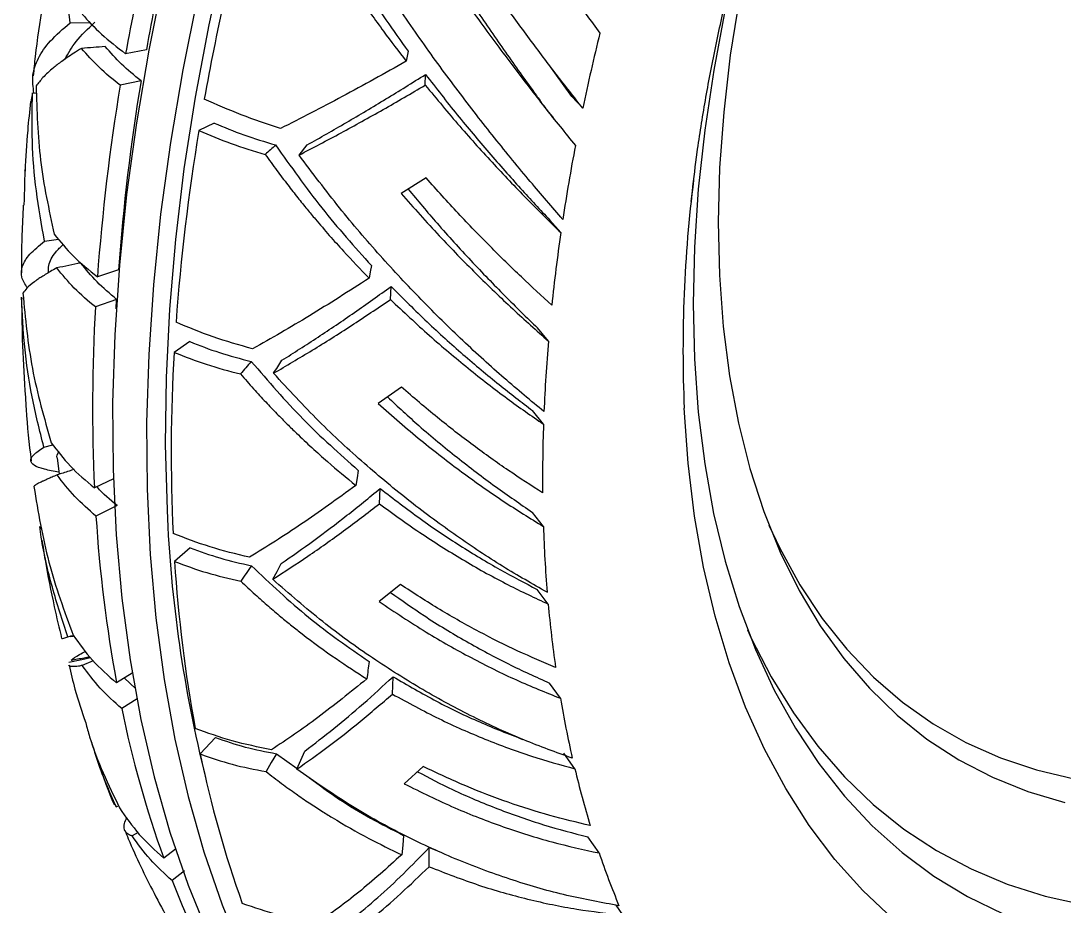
# Model space of a CAD drawing. Header units: millimetres. Extents: x 0 to 597, y 0 to 420.
# Drawn here: x 401.91 to 408.62, y 42.37 to 48.05 of the extents above; entities that cross this region are included whole.
import ezdxf

# ---------------------------------------------------------------- set-up
doc = ezdxf.new("R2010")
doc.units = ezdxf.units.MM

msp = doc.modelspace()

# ---------------------------------------------------------------- linework, layer by layer
at = {"color": 7, "linetype": 'Continuous', "lineweight": 25}
for p, q in [((402.23, 48.0409), (402.3588, 48.0439)), ((402.7199, 47.8685), (402.5868, 47.8427)), ((405.4537, 47.5677), (405.3069, 47.7738)), ((404.5121, 47.6406), (404.5138, 47.7093)), ((402.6857, 47.6686), (402.552, 47.64)), ((401.9885, 47.5914), (401.9772, 47.5345)), ((401.9885, 47.5914), (402.0147, 47.5897)), ((405.5248, 47.4924), (405.4537, 47.5677)), ((403.1555, 47.3974), (403.0573, 47.3483)), ((403.7015, 47.1915), (403.7533, 47.2564)), ((401.9395, 47.0976), (401.9346, 46.9084)), ((401.9403, 47.0883), (401.9395, 47.0976)), ((404.5179, 47.0442), (404.3566, 46.9452)), ((406.2208, 46.8928), (406.2291, 46.9593)), ((401.9346, 46.9084), (401.932, 46.8687)), ((405.3961, 46.7782), (405.3257, 46.8577)), ((405.3835, 46.6929), (405.3132, 46.7729)), ((402.0659, 46.6389), (402.1552, 46.6511)), ((402.5411, 46.455), (402.4054, 46.4089)), ((404.2887, 46.2635), (404.2929, 46.3474)), ((401.9178, 46.2787), (401.9205, 46.2674)), ((402.5289, 46.2641), (402.393, 46.2153)), ((402.5257, 46.2045), (402.5289, 46.2641)), ((405.3037, 45.9965), (405.2339, 46.0805)), ((402.9987, 45.9929), (402.8983, 45.9236)), ((404.359, 45.7009), (404.2094, 45.5952)), ((405.272, 45.4622), (405.2023, 45.5493)), ((402.061, 45.315), (402.1198, 45.3294)), ((402.146, 45.2453), (402.1596, 45.1405)), ((402.5079, 45.1108), (402.386, 45.0523)), ((404.218, 44.9508), (404.223, 45.0491)), ((402.532, 44.9394), (402.3962, 44.8716)), ((405.2714, 44.8049), (405.2017, 44.8959)), ((402.0352, 44.8049), (402.0374, 44.7909)), ((403.0018, 44.6682), (402.9014, 44.5799)), ((404.3526, 44.4322), (404.2161, 44.3227)), ((405.3022, 44.3066), (405.2323, 44.4005)), ((402.2153, 44.0952), (402.245, 44.1055)), ((402.3781, 43.942), (402.3084, 43.9119)), ((402.6292, 43.8617), (402.5289, 43.7995)), ((402.6505, 43.763), (402.5795, 43.8309)), ((404.3012, 43.728), (404.3053, 43.8398)), ((405.3807, 43.7014), (405.3104, 43.7988)), ((402.6599, 43.6981), (402.5615, 43.6351)), ((403.1648, 43.4492), (403.0667, 43.3434)), ((403.556, 43.345), (403.6883, 43.2491)), ((405.4734, 43.2488), (405.4026, 43.3488)), ((404.4987, 43.2628), (404.3765, 43.1524)), ((402.5189, 43.0182), (402.5259, 43.0031)), ((402.5259, 43.0031), (402.5369, 43.0081)), ((402.6663, 42.8382), (402.6278, 42.8172)), ((405.6296, 42.7073), (405.5579, 42.8105)), ((402.9065, 42.732), (402.8313, 42.6747)), ((404.5368, 42.6189), (404.5383, 42.7428)), ((404.5383, 42.7428), (404.6134, 42.7129)), ((402.9653, 42.5923), (402.8857, 42.5299)), ((405.7824, 42.3092), (405.739, 42.3722))]:
    msp.add_line(p, q, dxfattribs=at)
at = {"color": 7, "linetype": 'Continuous', "lineweight": 25, "flags": 128}
for points in [[(403.224, 48.4985), (403.1205, 48.0284), (403.0331, 47.5627), (402.9618, 47.1022), (402.9069, 46.6479), (402.8685, 46.2006), (402.8467, 45.7614), (402.8415, 45.331), (402.8528, 44.9104)], [(402.8304, 48.3358), (402.735, 47.8645), (402.6558, 47.3981), (402.5928, 46.9374), (402.5463, 46.4834), (402.5163, 46.0369), (402.5029, 45.5989), (402.5061, 45.1702), (402.5259, 44.7517), (402.5622, 44.3443), (402.6151, 43.9486), (402.6844, 43.5655), (402.7699, 43.1958), (402.8714, 42.8402), (402.9889, 42.4994), (403.122, 42.1741)], [(403.0489, 48.2097), (402.9535, 47.7384), (402.8743, 47.272), (402.8113, 46.8113), (402.7648, 46.3572), (402.7348, 45.9108), (402.7214, 45.4728), (402.7246, 45.0441), (402.7444, 44.6256), (402.7807, 44.2181), (402.8336, 43.8225), (402.9029, 43.4394), (402.9884, 43.0697), (403.0899, 42.7141), (403.2074, 42.3733), (403.3405, 42.048)], [(406.5316, 48.2046), (406.4726, 47.833), (406.43, 47.4676), (406.4041, 47.1096), (406.3949, 46.76), (406.4023, 46.4201), (406.4265, 46.0909), (406.4673, 45.7734), (406.5246, 45.4685), (406.5983, 45.1773), (406.688, 44.9007), (406.7935, 44.6396), (406.9145, 44.3947), (407.0506, 44.1669), (407.2013, 43.9568), (407.3662, 43.7651), (407.5448, 43.5925), (407.7366, 43.4394), (407.9408, 43.3064), (408.1568, 43.1938), (408.3841, 43.1021), (408.6218, 43.0315)], [(406.4397, 48.128), (406.3659, 47.7369), (406.3083, 47.3512), (406.267, 46.9718), (406.2422, 46.5999), (406.2339, 46.2365), (406.2422, 45.8826), (406.2669, 45.5393), (406.3081, 45.2075), (406.3656, 44.8882), (406.4393, 44.5823), (406.529, 44.2906), (406.6343, 44.0139), (406.7551, 43.7531), (406.8909, 43.5089), (407.0414, 43.2819), (407.2062, 43.0729), (407.3847, 42.8824), (407.5765, 42.7109), (407.7811, 42.559), (407.9978, 42.4271), (408.226, 42.3155), (408.4651, 42.2245), (408.7145, 42.1545)], [(404.4019, 47.8592), (404.396, 47.8266), (404.3901, 47.794)], [(404.1659, 46.4814), (404.1587, 46.4408), (404.1514, 46.4002)], [(408.6616, 41.6769), (408.4104, 41.7575), (408.1697, 41.8588), (407.9401, 41.9806), (407.7222, 42.1227), (407.5167, 42.2845), (407.3241, 42.4657), (407.1449, 42.6659), (406.9795, 42.8843), (406.8285, 43.1206), (406.6922, 43.3739), (406.571, 43.6437), (406.4653, 43.9292), (406.3753, 44.2297), (406.3012, 44.5443), (406.2434, 44.8722), (406.2018, 45.2124), (406.1766, 45.5642), (406.1766, 45.5642)], [(404.0819, 45.1655), (404.0741, 45.1172), (404.0664, 45.0688)], [(406.7209, 44.8133), (406.7908, 44.6648), (406.9195, 44.4309), (407.0631, 44.2146), (407.2211, 44.0164), (407.3931, 43.8371), (407.5784, 43.6772), (407.7765, 43.5372), (407.9867, 43.4175), (408.2084, 43.3186), (408.4409, 43.2407), (408.6834, 43.1842)], [(403.5325, 44.4656), (403.5595, 44.5159), (403.5865, 44.5662)], [(406.5834, 44.1406), (406.6075, 44.0881), (406.7354, 43.8391), (406.8781, 43.6071), (407.0352, 43.3928), (407.2062, 43.1966), (407.3907, 43.0193), (407.5881, 42.8612), (407.7979, 42.723), (408.0195, 42.6048), (408.2521, 42.5072), (408.4953, 42.4304), (408.7481, 42.3746)], [(402.362, 43.9612), (402.3043, 43.9488), (402.2217, 43.931)], [(403.556, 43.345), (403.5227, 43.2876), (403.4893, 43.2302)], [(403.6868, 43.2457), (403.7128, 43.304), (403.7387, 43.3623)], [(404.3732, 42.8199), (404.3671, 42.7579), (404.361, 42.6959)]]:
    msp.add_lwpolyline(points, dxfattribs=at)
at = {"color": 7, "linetype": 'Continuous', "lineweight": 25}
for centre, radius, start, end in [((418.2787, 45.0255), 15.9428, 165.12529, 169.82181), ((418.1891, 45.0912), 15.7165, 165.12533, 169.8219), ((418.784, 44.7338), 15.9428, 165.12529, 169.82181), ((419.242, 44.6288), 14.0129, 166.18468, 168.20829), ((415.9966, 45.4147), 13.6275, 170.60173, 175.81626), ((415.9407, 45.4747), 13.4354, 170.60186, 175.816), ((416.5019, 45.123), 13.6275, 170.60173, 175.81626), ((418.1542, 44.8451), 12.9037, 169.24598, 171.38409), ((414.9363, 45.9405), 8.7677, 172.8553, 182.45987), ((417.2582, 44.9775), 11.998, 171.77966, 174.02408), ((413.6231, 45.5661), 11.2489, 176.69183, 182.61796), ((416.104, 45.0864), 10.8386, 175.18334, 177.58445), ((414.1284, 45.2744), 11.2489, 176.69183, 182.61796), ((415.1922, 45.1214), 9.926, 178.03267, 180.57883), ((411.3967, 45.4416), 9.0186, 183.62409, 190.49148), ((411.3642, 45.2576), 8.5185, 182.33539, 194.03365), ((414.0597, 45.0968), 8.7932, 181.90212, 184.6637), ((411.902, 45.1499), 9.0186, 183.62409, 190.49148), ((413.2358, 45.0257), 7.9661, 185.17871, 188.12717), ((412.2557, 44.8725), 6.974, 189.66721, 192.88994), ((409.5203, 45.0725), 7.1058, 191.67058, 199.72135), ((410.0256, 44.7808), 7.1058, 191.67058, 199.72135), ((411.5793, 44.714), 6.2793, 193.49416, 196.94913), ((410.827, 44.4726), 5.489, 198.76035, 202.53962), ((408.1242, 44.5534), 5.6158, 201.12049, 210.53969)]:
    msp.add_arc(centre, radius, start, end, dxfattribs=at)
for points, knots in [([(406.2291, 46.9593), (406.2388, 47.0423), (406.2614, 47.234), (406.3106, 47.5416), (406.3747, 47.8803), (406.451, 48.2237), (406.539, 48.5708), (406.6386, 48.9205), (406.7495, 49.2716), (406.8711, 49.6228), (407.003, 49.9723), (407.1438, 50.3177), (407.2912, 50.6544), (407.4401, 50.9728), (407.5757, 51.2463), (407.701, 51.4874), (407.8263, 51.7201), (407.919, 51.8827), (407.9691, 51.9708)], [0, 0, 0, 0, 0.05253, 0.121296, 0.190146, 0.25906, 0.328004, 0.396936, 0.46579, 0.534475, 0.602843, 0.670613, 0.737207, 0.801118, 0.859235, 0.900416, 0.946044, 1, 1, 1, 1]), ([(404.8837, 49.0552), (404.9478, 48.9565), (405.0759, 48.7596), (405.2688, 48.48), (405.4571, 48.2159), (405.5762, 48.0542), (405.6345, 47.975)], [0, 0, 0, 0, 0.250635, 0.500164, 0.755306, 1, 1, 1, 1]), ([(402.23, 48.0409), (402.2174, 48.1467), (402.1925, 48.3561), (402.187, 48.6664), (402.2036, 48.8683), (402.2119, 48.9685)], [0, 0, 0, 0, 0.3393796, 0.672332, 1, 1, 1, 1]), ([(403.8628, 48.699), (403.9473, 48.5527), (404.1164, 48.26), (404.3067, 47.9928), (404.4019, 47.8592)], [0, 0, 0, 0, 0.4999867, 1, 1, 1, 1]), ([(403.8002, 48.6576), (403.8219, 48.6211), (403.8635, 48.5512), (403.9252, 48.4524), (403.9824, 48.3635), (404.0349, 48.2843), (404.1204, 48.1584), (404.2372, 47.9935), (404.3412, 47.8579), (404.3901, 47.794)], [0, 0, 0, 0, 0.120106, 0.23014, 0.330169, 0.420246, 0.500403, 0.764724, 1, 1, 1, 1]), ([(405.3833, 46.7931), (405.3141, 46.8731), (405.171, 47.0385), (404.9438, 47.3169), (404.7098, 47.6183), (404.4763, 47.9388), (404.2438, 48.2792), (404.0964, 48.5214), (404.0215, 48.6445)], [0, 0, 0, 0, 0.1580015, 0.3266268, 0.494357, 0.6600586, 0.8273437, 1, 1, 1, 1]), ([(405.5248, 47.4924), (405.4692, 47.5633), (405.358, 47.7052), (405.1831, 47.936), (405.0054, 48.1782), (404.8858, 48.3501), (404.826, 48.436)], [0, 0, 0, 0, 0.249914, 0.499823, 0.749988, 1, 1, 1, 1]), ([(404.6548, 48.3465), (404.7263, 48.2436), (404.8663, 48.042), (405.0759, 47.7604), (405.2808, 47.4954), (405.4117, 47.3337), (405.4771, 47.2528)], [0, 0, 0, 0, 0.2553164, 0.5002954, 0.7501591, 1, 1, 1, 1]), ([(404.6855, 48.3625), (404.7411, 48.2769), (404.8593, 48.0947), (405.0406, 47.8333), (405.1744, 47.6452), (405.2421, 47.5531), (405.25, 47.5424)], [0, 0, 0, 0, 0.291332, 0.620183, 0.9558, 1, 1, 1, 1]), ([(402.0522, 48.1556), (402.0347, 48.0447), (402.0107, 47.8919), (401.9968, 47.7421), (401.993, 47.701)], [0, 0, 0, 0, 0.725555, 1, 1, 1, 1]), ([(402.3067, 48.0977), (402.3458, 48.0545), (402.4242, 47.9678), (402.5325, 47.8845), (402.5868, 47.8427)], [0, 0, 0, 0, 0.498251, 1, 1, 1, 1]), ([(401.9976, 47.5906), (401.9925, 47.6283), (401.9824, 47.7031), (402.0206, 47.8138), (402.096, 47.9256), (402.1849, 48.0021), (402.23, 48.0409)], [0, 0, 0, 0, 0.248834, 0.494988, 0.743512, 1, 1, 1, 1]), ([(402.1977, 47.8083), (402.2183, 47.8459), (402.2611, 47.924), (402.3446, 48.0033), (402.388, 48.0445)], [0, 0, 0, 0, 0.480484, 1, 1, 1, 1]), ([(402.3032, 47.8767), (402.2863, 47.8663), (402.254, 47.8465), (402.2121, 47.8187), (402.1767, 47.7939), (402.1472, 47.7718), (402.1034, 47.7369), (402.0533, 47.6912), (402.0252, 47.6531), (402.012, 47.6352)], [0, 0, 0, 0, 0.120096, 0.230134, 0.330173, 0.420249, 0.500397, 0.764728, 1, 1, 1, 1]), ([(402.4553, 47.8886), (402.43, 47.8866), (402.3793, 47.8827), (402.3286, 47.8787), (402.3032, 47.8767)], [0, 0, 0, 0, 0.500026, 1, 1, 1, 1]), ([(402.552, 47.64), (402.5047, 47.6781), (402.4102, 47.7541), (402.3389, 47.8359), (402.3032, 47.8767)], [0, 0, 0, 0, 0.500386, 1, 1, 1, 1]), ([(402.6857, 47.6686), (402.6419, 47.7039), (402.5544, 47.7745), (402.4884, 47.8506), (402.4553, 47.8886)], [0, 0, 0, 0, 0.49999, 1, 1, 1, 1]), ([(404.3901, 47.794), (404.2518, 47.7168), (403.9749, 47.5621), (403.7131, 47.4284), (403.582, 47.3615)], [0, 0, 0, 0, 0.4995731, 1, 1, 1, 1]), ([(403.7533, 47.2564), (403.8369, 47.3039), (404.0027, 47.3982), (404.258, 47.5494), (404.429, 47.6563), (404.5138, 47.7093)], [0, 0, 0, 0, 0.3390178, 0.6719937, 1, 1, 1, 1]), ([(404.5138, 47.7093), (404.5818, 47.6219), (404.7175, 47.4474), (404.9226, 47.2041), (405.1232, 46.9769), (405.2508, 46.84), (405.3132, 46.7729)], [0, 0, 0, 0, 0.25045, 0.500004, 0.755255, 1, 1, 1, 1]), ([(402.012, 47.6352), (402.0164, 47.4758), (402.0252, 47.1569), (402.0935, 46.8406), (402.1277, 46.6823)], [0, 0, 0, 0, 0.499578, 1, 1, 1, 1]), ([(403.7015, 47.1915), (403.7908, 47.2384), (403.9676, 47.3314), (404.2397, 47.4814), (404.4218, 47.5878), (404.5121, 47.6406)], [0, 0, 0, 0, 0.3393796, 0.672332, 1, 1, 1, 1]), ([(404.5121, 47.6406), (404.5861, 47.5514), (404.7338, 47.3734), (404.9571, 47.1264), (405.1757, 46.8969), (405.3152, 46.76), (405.3835, 46.6929)], [0, 0, 0, 0, 0.25064, 0.500169, 0.755314, 1, 1, 1, 1]), ([(402.0659, 46.6389), (402.0464, 46.7462), (402.0078, 46.959), (401.9826, 47.2778), (401.9865, 47.4874), (401.9885, 47.5914)], [0, 0, 0, 0, 0.3393787, 0.672332, 1, 1, 1, 1]), ([(403.582, 47.3615), (403.4965, 47.3902), (403.325, 47.4479), (403.1699, 47.5166), (403.0921, 47.551)], [0, 0, 0, 0, 0.498251, 1, 1, 1, 1]), ([(405.3431, 47.4197), (405.3297, 47.4368), (405.297, 47.4781), (405.2664, 47.5197), (405.2484, 47.5442)], [0, 0, 0, 0, 0.4117818, 1, 1, 1, 1]), ([(401.9751, 47.5347), (401.9688, 47.4729), (401.9535, 47.3233), (401.9451, 47.1752), (401.9402, 47.0883)], [0, 0, 0, 0, 0.413472, 1, 1, 1, 1]), ([(403.0573, 47.3483), (403.1251, 47.3199), (403.2607, 47.2631), (403.4097, 47.2177), (403.4841, 47.195)], [0, 0, 0, 0, 0.500355, 1, 1, 1, 1]), ([(403.1555, 47.3974), (403.2183, 47.3712), (403.3439, 47.3188), (403.4819, 47.277), (403.5509, 47.2561)], [0, 0, 0, 0, 0.49999, 1, 1, 1, 1]), ([(403.5509, 47.2561), (403.5398, 47.2459), (403.5175, 47.2256), (403.4953, 47.2052), (403.4841, 47.195)], [0, 0, 0, 0, 0.499992, 1, 1, 1, 1]), ([(403.5509, 47.2561), (403.6479, 47.1187), (403.8418, 46.8439), (404.0579, 46.6023), (404.1659, 46.4814)], [0, 0, 0, 0, 0.499985, 1, 1, 1, 1]), ([(403.4841, 47.195), (403.5088, 47.1606), (403.5562, 47.0947), (403.6263, 47.0023), (403.6911, 46.9196), (403.7505, 46.8463), (403.8472, 46.7302), (403.9791, 46.5795), (404.0962, 46.4576), (404.1514, 46.4002)], [0, 0, 0, 0, 0.120096, 0.230134, 0.330173, 0.420249, 0.500398, 0.764719, 1, 1, 1, 1]), ([(405.2751, 45.5432), (405.1905, 45.6131), (405.0207, 45.7532), (404.7553, 45.995), (404.4878, 46.2576), (404.2213, 46.5431), (403.956, 46.8519), (403.7872, 47.0771), (403.7015, 47.1915)], [0, 0, 0, 0, 0.166044, 0.333061, 0.499188, 0.663302, 0.828996, 1, 1, 1, 1]), ([(405.3254, 46.2266), (405.2607, 46.286), (405.1312, 46.4047), (404.929, 46.603), (404.7241, 46.8144), (404.5866, 46.9676), (404.5179, 47.0442)], [0, 0, 0, 0, 0.249918, 0.499824, 0.749981, 1, 1, 1, 1]), ([(404.3566, 46.9452), (404.4385, 46.853), (404.599, 46.6724), (404.8399, 46.4262), (405.076, 46.1986), (405.2278, 46.0639), (405.3037, 45.9965)], [0, 0, 0, 0, 0.255322, 0.500303, 0.75016, 1, 1, 1, 1]), ([(404.4022, 46.9732), (404.4641, 46.8991), (404.5985, 46.7381), (404.8071, 46.5101), (405.0246, 46.2838), (405.1641, 46.1483), (405.2339, 46.0805)], [0, 0, 0, 0, 0.21922, 0.475957, 0.737982, 1, 1, 1, 1]), ([(401.9285, 46.8688), (401.9226, 46.7438), (401.9157, 46.5981), (401.9176, 46.4556), (401.9179, 46.4355)], [0, 0, 0, 0, 0.8585392, 1, 1, 1, 1]), ([(402.1277, 46.6823), (402.1662, 46.6351), (402.2437, 46.5402), (402.3514, 46.4528), (402.4054, 46.4089)], [0, 0, 0, 0, 0.498249, 1, 1, 1, 1]), ([(401.9554, 46.3391), (401.9408, 46.3613), (401.911, 46.4066), (401.9186, 46.4776), (401.9629, 46.5537), (402.0312, 46.6102), (402.0659, 46.6389)], [0, 0, 0, 0, 0.240777, 0.489577, 0.740758, 1, 1, 1, 1]), ([(402.0908, 46.4339), (402.0906, 46.45), (402.09, 46.4931), (402.121, 46.5533), (402.1682, 46.6006), (402.1849, 46.6173)], [0, 0, 0, 0, 0.277657, 0.743628, 1, 1, 1, 1]), ([(402.1445, 46.4665), (402.1305, 46.4587), (402.1038, 46.4438), (402.07, 46.4236), (402.042, 46.406), (402.0191, 46.3907), (401.986, 46.3671), (401.9502, 46.3374), (401.9344, 46.3146), (401.927, 46.3039)], [0, 0, 0, 0, 0.120096, 0.23014, 0.33017, 0.420238, 0.500392, 0.764727, 1, 1, 1, 1]), ([(402.2987, 46.4975), (402.273, 46.4924), (402.2216, 46.482), (402.1702, 46.4717), (402.1445, 46.4665)], [0, 0, 0, 0, 0.5000088, 1, 1, 1, 1]), ([(402.393, 46.2153), (402.3457, 46.255), (402.2513, 46.3344), (402.1801, 46.4225), (402.1445, 46.4665)], [0, 0, 0, 0, 0.500387, 1, 1, 1, 1]), ([(402.5289, 46.2641), (402.4852, 46.3009), (402.3977, 46.3747), (402.3317, 46.4566), (402.2987, 46.4975)], [0, 0, 0, 0, 0.499991, 1, 1, 1, 1]), ([(404.1514, 46.4002), (404.0227, 46.3176), (403.7651, 46.1525), (403.5238, 46.0149), (403.403, 45.9461)], [0, 0, 0, 0, 0.499578, 1, 1, 1, 1]), ([(403.5913, 45.8727), (403.6681, 45.9216), (403.8203, 46.0185), (404.056, 46.1772), (404.2143, 46.2909), (404.2929, 46.3474)], [0, 0, 0, 0, 0.339011, 0.671992, 1, 1, 1, 1]), ([(404.2929, 46.3474), (404.37, 46.2701), (404.5239, 46.1159), (404.7568, 45.9067), (404.985, 45.7154), (405.1309, 45.6039), (405.2023, 45.5493)], [0, 0, 0, 0, 0.2504461, 0.4999996, 0.7552522, 1, 1, 1, 1]), ([(402.061, 45.315), (402.034, 45.4225), (401.9804, 45.6355), (401.9332, 45.9582), (401.9229, 46.1725), (401.9178, 46.2787)], [0, 0, 0, 0, 0.3393787, 0.6723334, 1, 1, 1, 1]), ([(401.9181, 46.2674), (401.9192, 46.1665), (401.9216, 45.9537), (401.9353, 45.7457), (401.9425, 45.6362)], [0, 0, 0, 0, 0.4738069, 1, 1, 1, 1]), ([(401.927, 46.3039), (401.9423, 46.1416), (401.9728, 45.8169), (402.0632, 45.5013), (402.1085, 45.3433)], [0, 0, 0, 0, 0.499572, 1, 1, 1, 1]), ([(403.5374, 45.7894), (403.6198, 45.838), (403.7829, 45.9342), (404.0352, 46.0928), (404.2047, 46.2069), (404.2887, 46.2635)], [0, 0, 0, 0, 0.3393787, 0.672332, 1, 1, 1, 1]), ([(404.2887, 46.2635), (404.372, 46.1851), (404.5383, 46.0285), (404.7899, 45.8176), (405.0365, 45.6259), (405.1946, 45.516), (405.272, 45.4622)], [0, 0, 0, 0, 0.2506359, 0.5001707, 0.755311, 1, 1, 1, 1]), ([(403.403, 45.9461), (403.317, 45.9708), (403.1444, 46.0202), (402.9888, 46.0848), (402.9107, 46.1172)], [0, 0, 0, 0, 0.498249, 1, 1, 1, 1]), ([(402.9987, 45.9929), (403.0615, 45.9682), (403.1872, 45.9189), (403.3253, 45.883), (403.3944, 45.865)], [0, 0, 0, 0, 0.499991, 1, 1, 1, 1]), ([(402.8983, 45.9236), (402.9662, 45.8969), (403.1018, 45.8434), (403.2509, 45.8043), (403.3254, 45.7848)], [0, 0, 0, 0, 0.500356, 1, 1, 1, 1]), ([(403.3944, 45.865), (403.3829, 45.8517), (403.3599, 45.8249), (403.3369, 45.7982), (403.3254, 45.7848)], [0, 0, 0, 0, 0.499975, 1, 1, 1, 1]), ([(403.3944, 45.865), (403.5034, 45.7383), (403.7213, 45.485), (403.9617, 45.272), (404.0819, 45.1655)], [0, 0, 0, 0, 0.499987, 1, 1, 1, 1]), ([(403.5374, 45.7894), (403.5464, 45.8033), (403.5644, 45.831), (403.5823, 45.8588), (403.5913, 45.8727)], [0, 0, 0, 0, 0.499993, 1, 1, 1, 1]), ([(403.3254, 45.7848), (403.353, 45.753), (403.406, 45.692), (403.4842, 45.6072), (403.5564, 45.5317), (403.6224, 45.4652), (403.7298, 45.3604), (403.876, 45.2257), (404.0054, 45.1191), (404.0664, 45.0688)], [0, 0, 0, 0, 0.120096, 0.23014, 0.33017, 0.420238, 0.500393, 0.764718, 1, 1, 1, 1]), ([(405.2957, 44.3819), (405.201, 44.4357), (405.011, 44.5437), (404.7148, 44.7401), (404.4165, 44.9602), (404.1192, 45.2069), (403.8229, 45.48), (403.6336, 45.6852), (403.5374, 45.7894)], [0, 0, 0, 0, 0.166045, 0.333057, 0.499187, 0.663305, 0.828994, 1, 1, 1, 1]), ([(405.2667, 45.0211), (405.1936, 45.0681), (405.0476, 45.1619), (404.8204, 45.3247), (404.5903, 45.5022), (404.4361, 45.6346), (404.359, 45.7009)], [0, 0, 0, 0, 0.249919, 0.499822, 0.749984, 1, 1, 1, 1]), ([(401.9425, 45.6362), (401.9438, 45.6104), (401.9511, 45.4717), (401.9666, 45.337), (401.9793, 45.2275)], [0, 0, 0, 0, 0.1865039, 1, 1, 1, 1]), ([(404.2094, 45.5952), (404.3011, 45.5149), (404.4808, 45.3576), (404.7506, 45.1503), (405.0152, 44.9635), (405.186, 44.8578), (405.2714, 44.8049)], [0, 0, 0, 0, 0.255319, 0.500303, 0.75016, 1, 1, 1, 1]), ([(404.2694, 45.6375), (404.3367, 45.575), (404.4858, 45.4366), (404.7185, 45.2455), (404.9643, 45.0579), (405.1226, 44.9499), (405.2017, 44.8959)], [0, 0, 0, 0, 0.213032, 0.471799, 0.7359, 1, 1, 1, 1]), ([(402.1085, 45.3433), (402.147, 45.2921), (402.2243, 45.1895), (402.332, 45.0982), (402.386, 45.0523)], [0, 0, 0, 0, 0.498249, 1, 1, 1, 1]), ([(402.1578, 45.1537), (402.1247, 45.1599), (402.0538, 45.1731), (401.9943, 45.1969), (401.9708, 45.2268), (401.9874, 45.2638), (402.0362, 45.2978), (402.061, 45.315)], [0, 0, 0, 0, 0.180046, 0.384287, 0.586056, 0.789759, 1, 1, 1, 1]), ([(402.1464, 45.2454), (402.1462, 45.2458), (402.1399, 45.2564), (402.1491, 45.2698), (402.158, 45.2827)], [0, 0, 0, 0, 0.037141, 1, 1, 1, 1]), ([(402.1462, 45.1363), (402.1351, 45.1315), (402.1137, 45.1221), (402.0876, 45.1106), (402.0665, 45.1011), (402.0498, 45.0934), (402.0267, 45.0823), (402.0041, 45.0703), (401.9995, 45.064), (401.9974, 45.0611)], [0, 0, 0, 0, 0.120104, 0.230141, 0.330173, 0.420242, 0.500402, 0.764729, 1, 1, 1, 1]), ([(402.2554, 45.171), (402.2447, 45.1676), (402.2083, 45.156), (402.1719, 45.1445), (402.1462, 45.1363)], [0, 0, 0, 0, 0.2937452, 1, 1, 1, 1]), ([(402.3962, 44.8716), (402.3487, 44.9129), (402.254, 44.9954), (402.1821, 45.0894), (402.1462, 45.1363)], [0, 0, 0, 0, 0.500387, 1, 1, 1, 1]), ([(401.9974, 45.0611), (402.0244, 44.8984), (402.0787, 44.5727), (402.1926, 44.262), (402.2495, 44.1065)], [0, 0, 0, 0, 0.499569, 1, 1, 1, 1]), ([(402.532, 44.9394), (402.4865, 44.9769), (402.4397, 45.0153), (402.4038, 45.0593), (402.4028, 45.0604)], [0, 0, 0, 0, 0.973949, 1, 1, 1, 1]), ([(404.0664, 45.0688), (403.9485, 44.9834), (403.7127, 44.8125), (403.4935, 44.6756), (403.3838, 44.607)], [0, 0, 0, 0, 0.499572, 1, 1, 1, 1]), ([(403.5865, 44.5662), (403.6558, 44.6149), (403.7933, 44.7116), (404.0072, 44.8732), (404.1514, 44.9908), (404.223, 45.0491)], [0, 0, 0, 0, 0.339019, 0.671997, 1, 1, 1, 1]), ([(404.223, 45.0491), (404.3085, 44.983), (404.4793, 44.8512), (404.7375, 44.6789), (404.9906, 44.5261), (405.1529, 44.4418), (405.2323, 44.4005)], [0, 0, 0, 0, 0.250449, 0.499999, 0.755246, 1, 1, 1, 1]), ([(403.5325, 44.4656), (403.6073, 44.5143), (403.7556, 44.6108), (403.9859, 44.7732), (404.141, 44.8919), (404.218, 44.9508)], [0, 0, 0, 0, 0.3393787, 0.6723334, 1, 1, 1, 1]), ([(404.218, 44.9508), (404.3099, 44.8841), (404.4932, 44.751), (404.7703, 44.5789), (405.0422, 44.4278), (405.2167, 44.3465), (405.3022, 44.3066)], [0, 0, 0, 0, 0.2506349, 0.5001694, 0.7553093, 1, 1, 1, 1]), ([(402.2153, 44.0952), (402.1806, 44.2014), (402.1119, 44.4117), (402.0557, 44.6503), (402.0385, 44.7819), (402.0354, 44.8049)], [0, 0, 0, 0, 0.456751, 0.904846, 1, 1, 1, 1]), ([(403.3838, 44.607), (403.2978, 44.6278), (403.125, 44.6695), (402.9694, 44.7302), (402.8913, 44.7606)], [0, 0, 0, 0, 0.498249, 1, 1, 1, 1]), ([(402.0489, 44.7179), (402.0554, 44.6753), (402.0776, 44.5302), (402.1204, 44.3195), (402.1594, 44.1527), (402.1754, 44.0844)], [0, 0, 0, 0, 0.196776, 0.671008, 1, 1, 1, 1]), ([(403.0018, 44.6682), (403.0645, 44.645), (403.1898, 44.5985), (403.3273, 44.5681), (403.3961, 44.5528)], [0, 0, 0, 0, 0.499991, 1, 1, 1, 1]), ([(402.9014, 44.5799), (402.9692, 44.5547), (403.1045, 44.5044), (403.2529, 44.4712), (403.3271, 44.4546)], [0, 0, 0, 0, 0.500356, 1, 1, 1, 1]), ([(403.3961, 44.5528), (403.3846, 44.5365), (403.3616, 44.5037), (403.3386, 44.471), (403.3271, 44.4546)], [0, 0, 0, 0, 0.4999755, 1, 1, 1, 1]), ([(403.3961, 44.5528), (403.5165, 44.4384), (403.7575, 44.2096), (404.0201, 44.0279), (404.1514, 43.937)], [0, 0, 0, 0, 0.499985, 1, 1, 1, 1]), ([(403.3271, 44.4546), (403.3576, 44.4257), (403.4159, 44.3704), (403.5017, 44.2942), (403.5809, 44.2268), (403.6531, 44.1679), (403.7704, 44.0757), (403.9299, 43.9585), (404.0705, 43.8685), (404.1367, 43.826)], [0, 0, 0, 0, 0.120104, 0.230141, 0.330173, 0.420243, 0.500402, 0.76472, 1, 1, 1, 1]), ([(405.4574, 43.3167), (405.354, 43.3538), (405.1465, 43.4281), (404.8232, 43.5766), (404.4973, 43.7514), (404.1721, 43.9562), (403.8472, 44.1902), (403.6385, 44.3728), (403.5325, 44.4656)], [0, 0, 0, 0, 0.16604, 0.333057, 0.499185, 0.663301, 0.828992, 1, 1, 1, 1]), ([(405.3497, 43.8995), (405.2694, 43.9333), (405.1088, 44.0008), (404.8593, 44.126), (404.6067, 44.2672), (404.4373, 44.3772), (404.3526, 44.4322)], [0, 0, 0, 0, 0.249924, 0.499824, 0.749992, 1, 1, 1, 1]), ([(404.2161, 44.3227), (404.3167, 44.2554), (404.514, 44.1234), (404.8097, 43.9577), (405.0996, 43.8141), (405.287, 43.739), (405.3807, 43.7014)], [0, 0, 0, 0, 0.25532, 0.500296, 0.750156, 1, 1, 1, 1]), ([(404.2895, 44.3815), (404.3611, 44.3307), (404.5231, 44.2159), (404.7771, 44.0635), (405.0481, 43.917), (405.223, 43.8382), (405.3104, 43.7988)], [0, 0, 0, 0, 0.207021, 0.467764, 0.733883, 1, 1, 1, 1]), ([(402.1797, 44.0853), (402.1785, 44.0848), (402.1733, 44.0826), (402.1971, 44.0897), (402.2153, 44.0952)], [0, 0, 0, 0, 0.23576, 1, 1, 1, 1]), ([(402.2314, 44.0995), (402.2314, 44.0995), (402.2273, 44.0979), (402.234, 44.099), (402.2469, 44.1009), (402.2489, 44.1012)], [0, 0, 0, 0, 0.010379, 0.846252, 1, 1, 1, 1]), ([(402.2495, 44.1065), (402.2885, 44.0518), (402.3666, 43.942), (402.4747, 43.8471), (402.5289, 43.7995)], [0, 0, 0, 0, 0.498249, 1, 1, 1, 1]), ([(402.2366, 43.9468), (402.2504, 43.9579), (402.2709, 43.9742), (402.3155, 43.9959), (402.3299, 44.0028)], [0, 0, 0, 0, 0.678187, 1, 1, 1, 1]), ([(402.2366, 43.9468), (402.2642, 43.9516), (402.3043, 43.9587), (402.3444, 43.9657), (402.3569, 43.9679)], [0, 0, 0, 0, 0.6889263, 1, 1, 1, 1]), ([(404.1514, 43.937), (404.149, 43.9185), (404.1441, 43.8815), (404.1392, 43.8445), (404.1367, 43.826)], [0, 0, 0, 0, 0.500025, 1, 1, 1, 1]), ([(402.3084, 43.9119), (402.2998, 43.9104), (402.2835, 43.9073), (402.2644, 43.9052), (402.2496, 43.9046), (402.2388, 43.9052), (402.2265, 43.9071), (402.2233, 43.911), (402.221, 43.9137)], [0, 0, 0, 0, 0.17298, 0.331463, 0.475534, 0.605264, 0.720714, 1, 1, 1, 1]), ([(402.2228, 43.9142), (402.2349, 43.8621), (402.2647, 43.7339), (402.3057, 43.6148), (402.33, 43.5442)], [0, 0, 0, 0, 0.407238, 1, 1, 1, 1]), ([(402.5615, 43.6351), (402.5137, 43.6778), (402.4182, 43.7631), (402.345, 43.8623), (402.3084, 43.9119)], [0, 0, 0, 0, 0.500385, 1, 1, 1, 1]), ([(404.1367, 43.826), (404.0307, 43.7402), (403.8186, 43.5682), (403.6228, 43.4363), (403.5249, 43.3703)], [0, 0, 0, 0, 0.499569, 1, 1, 1, 1]), ([(403.7387, 43.3623), (403.8003, 43.4095), (403.9222, 43.503), (404.1127, 43.6629), (404.2414, 43.7811), (404.3053, 43.8398)], [0, 0, 0, 0, 0.3390059, 0.671984, 1, 1, 1, 1]), ([(404.3053, 43.8398), (404.3984, 43.7858), (404.5842, 43.6781), (404.8644, 43.5438), (405.047, 43.4727), (405.1389, 43.4369)], [0, 0, 0, 0, 0.33281, 0.664419, 1, 1, 1, 1]), ([(403.6868, 43.2457), (403.7536, 43.293), (403.8861, 43.3868), (404.0927, 43.5484), (404.2321, 43.6685), (404.3012, 43.728)], [0, 0, 0, 0, 0.339385, 0.672339, 1, 1, 1, 1]), ([(404.3012, 43.728), (404.4007, 43.6738), (404.5993, 43.5657), (404.8989, 43.4346), (405.1925, 43.3258), (405.3811, 43.2741), (405.4734, 43.2488)], [0, 0, 0, 0, 0.250634, 0.500172, 0.755309, 1, 1, 1, 1]), ([(402.3301, 43.5442), (402.3383, 43.5139), (402.3895, 43.3238), (402.4757, 43.1459), (402.5481, 42.9962)], [0, 0, 0, 0, 0.159088, 1, 1, 1, 1]), ([(403.5249, 43.3703), (403.4392, 43.3875), (403.2673, 43.4221), (403.1121, 43.4791), (403.0342, 43.5078)], [0, 0, 0, 0, 0.498249, 1, 1, 1, 1]), ([(403.1648, 43.4492), (403.2271, 43.4273), (403.3517, 43.3835), (403.4879, 43.3578), (403.556, 43.345)], [0, 0, 0, 0, 0.4999917, 1, 1, 1, 1]), ([(402.5259, 43.0031), (402.481, 43.1058), (402.422, 43.2407), (402.3806, 43.3818), (402.3708, 43.4155)], [0, 0, 0, 0, 0.761473, 1, 1, 1, 1]), ([(403.0667, 43.3434), (403.1341, 43.3196), (403.2687, 43.2721), (403.4158, 43.2442), (403.4893, 43.2302)], [0, 0, 0, 0, 0.500354, 1, 1, 1, 1]), ([(402.4064, 43.3016), (402.4085, 43.2952), (402.441, 43.1989), (402.4762, 43.1033), (402.513, 43.017), (402.5135, 43.0159)], [0, 0, 0, 0, 0.065662, 0.988461, 1, 1, 1, 1]), ([(405.7573, 42.3686), (405.6466, 42.3884), (405.4246, 42.4282), (405.0783, 42.5271), (404.7286, 42.6547), (404.3789, 42.8152), (404.0284, 43.0075), (403.8018, 43.1655), (403.6868, 43.2457)], [0, 0, 0, 0, 0.166042, 0.333059, 0.499185, 0.663306, 0.828997, 1, 1, 1, 1]), ([(405.5728, 42.8835), (405.4864, 42.9037), (405.3136, 42.9441), (405.045, 43.0301), (404.7729, 43.1334), (404.5901, 43.2197), (404.4987, 43.2628)], [0, 0, 0, 0, 0.24992, 0.499819, 0.749984, 1, 1, 1, 1]), ([(403.4893, 43.2302), (403.5223, 43.2046), (403.5857, 43.1556), (403.6786, 43.0889), (403.7641, 43.0304), (403.842, 42.9797), (403.9684, 42.901), (404.1397, 42.8027), (404.2902, 42.7301), (404.361, 42.6959)], [0, 0, 0, 0, 0.120102, 0.23014, 0.330171, 0.420244, 0.500403, 0.76472, 1, 1, 1, 1]), ([(403.769, 43.1905), (403.8303, 43.1444), (404.0235, 42.999), (404.2313, 42.8926), (404.3732, 42.8199)], [0, 0, 0, 0, 0.317672, 1, 1, 1, 1]), ([(404.4619, 43.2296), (404.5369, 43.1903), (404.7097, 43.0997), (404.9816, 42.987), (405.2744, 42.8835), (405.4634, 42.8348), (405.5579, 42.8105)], [0, 0, 0, 0, 0.201202, 0.463864, 0.73193, 1, 1, 1, 1]), ([(404.3765, 43.1524), (404.4851, 43.0988), (404.6979, 42.9938), (405.016, 42.8716), (405.3277, 42.7728), (405.529, 42.7292), (405.6296, 42.7073)], [0, 0, 0, 0, 0.25532, 0.500296, 0.750159, 1, 1, 1, 1]), ([(402.5481, 42.9962), (402.5879, 42.9383), (402.6677, 42.8221), (402.7767, 42.7239), (402.8313, 42.6747)], [0, 0, 0, 0, 0.498249, 1, 1, 1, 1]), ([(402.6278, 42.8172), (402.6216, 42.8192), (402.6098, 42.8229), (402.5971, 42.831), (402.588, 42.8398), (402.5821, 42.8491), (402.576, 42.8659), (402.5755, 42.8925), (402.5892, 42.9217), (402.5957, 42.9355)], [0, 0, 0, 0, 0.120105, 0.230142, 0.330171, 0.420244, 0.5004, 0.764732, 1, 1, 1, 1]), ([(402.582, 42.853), (402.5893, 42.835), (402.6466, 42.6945), (402.7706, 42.4369), (402.8988, 42.2093), (402.9652, 42.0916)], [0, 0, 0, 0, 0.066181, 0.516708, 1, 1, 1, 1]), ([(402.8857, 42.5299), (402.8373, 42.5737), (402.7408, 42.6615), (402.6654, 42.7653), (402.6278, 42.8172)], [0, 0, 0, 0, 0.500386, 1, 1, 1, 1]), ([(404.0453, 42.2845), (404.0986, 42.3286), (404.2045, 42.416), (404.3704, 42.5697), (404.4826, 42.6854), (404.5383, 42.7428)], [0, 0, 0, 0, 0.339009, 0.671985, 1, 1, 1, 1]), ([(404.361, 42.6959), (404.2677, 42.612), (404.0808, 42.4439), (403.9093, 42.3214), (403.8234, 42.26)], [0, 0, 0, 0, 0.499576, 1, 1, 1, 1]), ([(403.9973, 42.1536), (404.0559, 42.1981), (404.172, 42.2861), (404.3534, 42.4422), (404.476, 42.5603), (404.5368, 42.6189)], [0, 0, 0, 0, 0.3393768, 0.6723313, 1, 1, 1, 1]), ([(404.5368, 42.6189), (404.6429, 42.5778), (404.8547, 42.4957), (405.1731, 42.4068), (405.4847, 42.3415), (405.6845, 42.3198), (405.7824, 42.3092)], [0, 0, 0, 0, 0.250635, 0.500169, 0.75531, 1, 1, 1, 1]), ([(403.8234, 42.26), (403.7386, 42.274), (403.5685, 42.3021), (403.4141, 42.3559), (403.3366, 42.383)], [0, 0, 0, 0, 0.498249, 1, 1, 1, 1])]:
    msp.add_open_spline(points, degree=3, knots=knots, dxfattribs=at)

doc.saveas('drawing.dxf')
